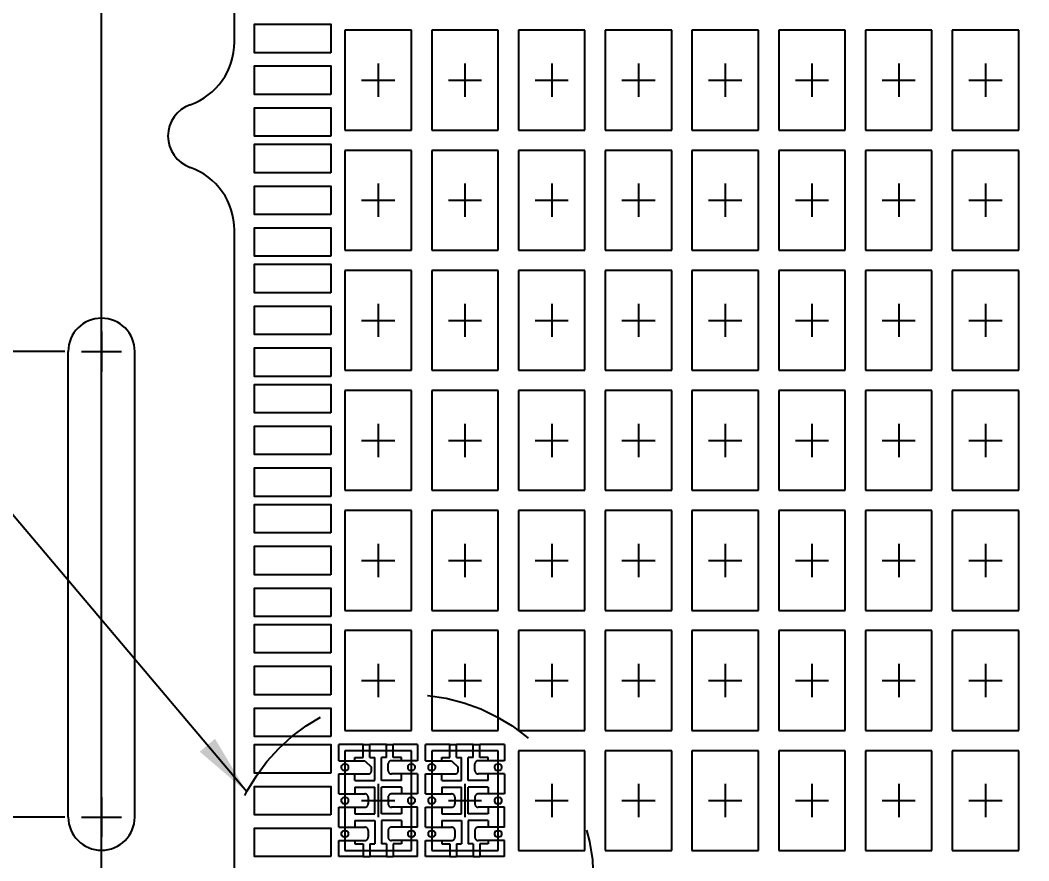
# Model space of a CAD drawing. Header units: millimetres. Extents: x 404.31 to 412.44, y 108.49 to 113.89.
# Drawn here: x 405.297 to 406.207, y 109.542 to 110.3 of the extents above; entities that cross this region are included whole.
import ezdxf

# ---------------------------------------------------------------- set-up
doc = ezdxf.new("R2010")
doc.units = ezdxf.units.MM
doc.header["$LTSCALE"] = 0.5
doc.header["$PDMODE"] = 98
doc.linetypes.add('CENTER', pattern=[50.8, 31.75, -6.35, 6.35, -6.35])
doc.linetypes.add('HIDDEN', pattern=[0.375, 0.25, -0.125])
for name, color, linetype in [('1', 7, 'Continuous'), ('1D', 4, 'Continuous'), ('DIMENSION', 3, 'Continuous')]:
    doc.layers.add(name, color=color, linetype=linetype)
doc.styles.add('SIMPLEX', font='simplex.shx', dxfattribs={"bigfont": 'AllInOneBig.shx'})
doc.dimstyles.new('Standard2', dxfattribs={"dimtxt": 0.055, "dimasz": 0.055, "dimexe": 0.015, "dimexo": 0.015, "dimgap": 0.027, "dimtad": 1, "dimdec": 3, "dimlfac": 16.666667, "dimrnd": 0.0005, "dimzin": 1, "dimtxsty": 'SIMPLEX', "dimcen": 0.1905, "dimclrd": 256, "dimclre": 256, "dimclrt": 256, "dimazin": 3, "dimtp": 0.03, "dimtm": 0.05, "dimtfac": 0.8, "dimtdec": 3, "dimtmove": 0, "dimatfit": 3, "dimfxl": 0.05, "dimtzin": 4, "dimlwd": -1, "dimlwe": -1})

# ---------------------------------------------------------------- blocks, each defined once
blk = doc.blocks.new('*D47')
at = {"ltscale": 0.1, "transparency": 16777216}
blk.add_line((405.33699, 110.00105), (404.87956, 110.00105), dxfattribs=at)
at = {"layer": 'Defpoints', "color": 0, "ltscale": 0.1, "transparency": 16777216}
for p in [(406.98999, 111.0038), (404.87956, 110.00105), (405.35199, 110.00105)]:
    blk.add_point(p, dxfattribs=at)
at = {"ltscale": 0.1, "transparency": 16777216, "insert": (404.72685, 110.00105), "char_height": 0.055, "attachment_point": 5, "style": 'SIMPLEX'}
blk.add_mtext('\\A1;16.713', dxfattribs=at)
blk = doc.blocks.new('*D48')
at = {"ltscale": 0.1, "transparency": 16777216}
blk.add_line((405.33699, 109.58108), (404.87956, 109.58108), dxfattribs=at)
at = {"layer": 'Defpoints', "color": 0, "ltscale": 0.1, "transparency": 16777216}
for p in [(406.98999, 111.0038), (404.87956, 109.58108), (405.35199, 109.58108)]:
    blk.add_point(p, dxfattribs=at)
at = {"ltscale": 0.1, "transparency": 16777216, "insert": (404.72161, 109.58108), "char_height": 0.055, "attachment_point": 5, "style": 'SIMPLEX'}
blk.add_mtext('\\A1;23.713', dxfattribs=at)
blk = doc.blocks.new('*D49')
at = {"ltscale": 0.1, "transparency": 16777216}
for p, q in [((405.09535, 109.2938), (404.98535, 109.16478)), ((405.35499, 109.2938), (405.09535, 109.2938)), ((404.98535, 109.16478), (404.87535, 109.16478))]:
    blk.add_line(p, q, dxfattribs=at)
at = {"layer": 'Defpoints', "color": 0, "ltscale": 0.1, "transparency": 16777216}
for p in [(406.98999, 111.0038), (405.36999, 109.2938), (404.87535, 109.16478)]:
    blk.add_point(p, dxfattribs=at)
at = {"ltscale": 0.1, "transparency": 16777216, "insert": (404.56025, 109.16478), "char_height": 0.055, "attachment_point": 5, "style": 'SIMPLEX'}
blk.add_mtext('\\A1;28.500%%P0.300', dxfattribs=at)
blk = doc.blocks.new('*D52')
at = {"ltscale": 0.1, "transparency": 16777216}
for p, q in [((405.09106, 109.1978), (404.98106, 109.07709)), ((405.32803, 109.1978), (405.09106, 109.1978)), ((404.98106, 109.07709), (404.87106, 109.07709))]:
    blk.add_line(p, q, dxfattribs=at)
at = {"layer": 'Defpoints', "color": 0, "ltscale": 0.1, "transparency": 16777216}
for p in [(406.98999, 111.0038), (405.34303, 109.1978), (404.87106, 109.07709)]:
    blk.add_point(p, dxfattribs=at)
at = {"ltscale": 0.1, "transparency": 16777216, "insert": (404.71311, 109.07709), "char_height": 0.055, "attachment_point": 5, "style": 'SIMPLEX'}
blk.add_mtext('\\A1;30.100', dxfattribs=at)
blk = doc.blocks.new('*D123')
at = {"ltscale": 0.1, "transparency": 16777216}
for p, q in [((405.09612, 109.42985), (404.98612, 109.4075)), ((405.49296, 109.42985), (405.09612, 109.42985)), ((404.98612, 109.4075), (404.87612, 109.4075))]:
    blk.add_line(p, q, dxfattribs=at)
at = {"layer": 'Defpoints', "color": 0, "ltscale": 0.1, "transparency": 16777216}
for p in [(406.98999, 111.0038), (405.50796, 109.42985), (404.87612, 109.4075)]:
    blk.add_point(p, dxfattribs=at)
at = {"ltscale": 0.1, "transparency": 16777216, "insert": (404.71293, 109.4075), "char_height": 0.055, "attachment_point": 5, "style": 'SIMPLEX'}
blk.add_mtext('\\A1;26.233', dxfattribs=at)
blk = doc.blocks.new('*D124')
at = {"ltscale": 0.1, "transparency": 16777216}
for p, q in [((405.09696, 109.42325), (404.98696, 109.33762)), ((405.56199, 109.42325), (405.09696, 109.42325)), ((404.98696, 109.33762), (404.87696, 109.33762))]:
    blk.add_line(p, q, dxfattribs=at)
at = {"layer": 'Defpoints', "color": 0, "ltscale": 0.1, "transparency": 16777216}
for p in [(406.98999, 111.0038), (405.57699, 109.42325), (404.87696, 109.33762)]:
    blk.add_point(p, dxfattribs=at)
at = {"ltscale": 0.1, "transparency": 16777216, "insert": (404.71377, 109.33762), "char_height": 0.055, "attachment_point": 5, "style": 'SIMPLEX'}
blk.add_mtext('\\A1;26.343', dxfattribs=at)
blk = doc.blocks.new('*D125')
at = {"ltscale": 0.1, "transparency": 16777216}
for p, q in [((405.08678, 109.3718), (404.97678, 109.25059)), ((405.49299, 109.3718), (405.08678, 109.3718)), ((404.97678, 109.25059), (404.86678, 109.25059))]:
    blk.add_line(p, q, dxfattribs=at)
at = {"layer": 'Defpoints', "color": 0, "ltscale": 0.1, "transparency": 16777216}
for p in [(406.98999, 111.0038), (405.50799, 109.3718), (404.86678, 109.25059)]:
    blk.add_point(p, dxfattribs=at)
at = {"ltscale": 0.1, "transparency": 16777216, "insert": (404.70359, 109.25059), "char_height": 0.055, "attachment_point": 5, "style": 'SIMPLEX'}
blk.add_mtext('\\A1;27.200', dxfattribs=at)
blk = doc.blocks.new('*D126')
at = {"ltscale": 0.1, "transparency": 16777216}
for p, q in [((404.99181, 109.47624), (404.88181, 109.47624)), ((405.10181, 109.43705), (404.99181, 109.47624)), ((405.49299, 109.43705), (405.10181, 109.43705))]:
    blk.add_line(p, q, dxfattribs=at)
at = {"layer": 'Defpoints', "color": 0, "ltscale": 0.1, "transparency": 16777216}
for p in [(406.98999, 111.0038), (404.88181, 109.47624), (405.50799, 109.43705)]:
    blk.add_point(p, dxfattribs=at)
at = {"ltscale": 0.1, "transparency": 16777216, "insert": (404.7291, 109.47624), "char_height": 0.055, "attachment_point": 5, "style": 'SIMPLEX'}
blk.add_mtext('\\A1;26.113', dxfattribs=at)
blk = doc.blocks.new('*D127')
at = {"ltscale": 0.1, "transparency": 16777216}
for p, q in [((405.57039, 109.41485), (405.57039, 108.99969)), ((405.57039, 108.99969), (405.60864, 108.88969)), ((405.60864, 108.88969), (405.60864, 108.77969))]:
    blk.add_line(p, q, dxfattribs=at)
at = {"layer": 'Defpoints', "color": 0, "ltscale": 0.1, "transparency": 16777216}
for p in [(406.98999, 111.0038), (405.57039, 109.42985), (405.60864, 108.77969)]:
    blk.add_point(p, dxfattribs=at)
at = {"ltscale": 0.1, "transparency": 16777216, "insert": (405.60864, 108.6165), "char_height": 0.055, "attachment_point": 5, "rotation": 90, "style": 'SIMPLEX'}
blk.add_mtext('\\A1;23.660', dxfattribs=at)
blk = doc.blocks.new('*D128')
at = {"ltscale": 0.1, "transparency": 16777216}
for p, q in [((405.54849, 109.3568), (405.54849, 109.00237)), ((405.54849, 109.00237), (405.53919, 108.89237)), ((405.53919, 108.89237), (405.53919, 108.78237))]:
    blk.add_line(p, q, dxfattribs=at)
at = {"layer": 'Defpoints', "color": 0, "ltscale": 0.1, "transparency": 16777216}
for p in [(406.98999, 111.0038), (405.54849, 109.3718), (405.53919, 108.78237)]:
    blk.add_point(p, dxfattribs=at)
at = {"ltscale": 0.1, "transparency": 16777216, "insert": (405.53919, 108.61918), "char_height": 0.055, "attachment_point": 5, "rotation": 90, "style": 'SIMPLEX'}
blk.add_mtext('\\A1;24.025', dxfattribs=at)
blk = doc.blocks.new('*D129')
at = {"ltscale": 0.1, "transparency": 16777216}
for p, q in [((405.53649, 109.3568), (405.53649, 109.00536)), ((405.53649, 109.00536), (405.45948, 108.89536)), ((405.45948, 108.89536), (405.45948, 108.78536))]:
    blk.add_line(p, q, dxfattribs=at)
at = {"layer": 'Defpoints', "color": 0, "ltscale": 0.1, "transparency": 16777216}
for p in [(406.98999, 111.0038), (405.53649, 109.3718), (405.45948, 108.78536)]:
    blk.add_point(p, dxfattribs=at)
at = {"ltscale": 0.1, "transparency": 16777216, "insert": (405.45948, 108.62217), "char_height": 0.055, "attachment_point": 5, "rotation": 90, "style": 'SIMPLEX'}
blk.add_mtext('\\A1;24.225', dxfattribs=at)
blk = doc.blocks.new('*D130')
at = {"ltscale": 0.1, "transparency": 16777216}
for p, q in [((405.50799, 109.3568), (405.50799, 108.99969)), ((405.50799, 108.99969), (405.39095, 108.88969)), ((405.39095, 108.88969), (405.39095, 108.77969))]:
    blk.add_line(p, q, dxfattribs=at)
at = {"layer": 'Defpoints', "color": 0, "ltscale": 0.1, "transparency": 16777216}
for p in [(406.98999, 111.0038), (405.50799, 109.3718), (405.39095, 108.77969)]:
    blk.add_point(p, dxfattribs=at)
at = {"ltscale": 0.1, "transparency": 16777216, "insert": (405.39095, 108.6165), "char_height": 0.055, "attachment_point": 5, "rotation": 90, "style": 'SIMPLEX'}
blk.add_mtext('\\A1;24.700', dxfattribs=at)
blk = doc.blocks.new('*D225')
at = {"ltscale": 0.1, "transparency": 16777216}
for p, q in [((405.57699, 109.3568), (405.57699, 108.99969)), ((405.57699, 108.99969), (405.67274, 108.88969)), ((405.67274, 108.88969), (405.67274, 108.77969))]:
    blk.add_line(p, q, dxfattribs=at)
at = {"layer": 'Defpoints', "color": 0, "ltscale": 0.1, "transparency": 16777216}
for p in [(406.98999, 111.0038), (405.57699, 109.3718), (405.67274, 108.77969)]:
    blk.add_point(p, dxfattribs=at)
at = {"ltscale": 0.1, "transparency": 16777216, "insert": (405.67274, 108.6165), "char_height": 0.055, "attachment_point": 5, "rotation": 90, "style": 'SIMPLEX'}
blk.add_mtext('\\A1;23.550', dxfattribs=at)
blk = doc.blocks.new('*D226')
at = {"ltscale": 0.1, "transparency": 16777216}
for p, q in [((405.58419, 109.3568), (405.58419, 108.99969)), ((405.58419, 108.99969), (405.73912, 108.88969)), ((405.73912, 108.88969), (405.73912, 108.77969))]:
    blk.add_line(p, q, dxfattribs=at)
at = {"layer": 'Defpoints', "color": 0, "ltscale": 0.1, "transparency": 16777216}
for p in [(406.98999, 111.0038), (405.58419, 109.3718), (405.73912, 108.77969)]:
    blk.add_point(p, dxfattribs=at)
at = {"ltscale": 0.1, "transparency": 16777216, "insert": (405.73912, 108.6165), "char_height": 0.055, "attachment_point": 5, "rotation": 90, "style": 'SIMPLEX'}
blk.add_mtext('\\A1;23.430', dxfattribs=at)

msp = doc.modelspace()

# ---------------------------------------------------------------- linework, layer by layer
at = {"color": 4, "linetype": 'CENTER', "ltscale": 0.005}
for p, q in [((405.619738, 110.260703), (405.619738, 110.230703)), ((405.698038, 110.260703), (405.698038, 110.230703)), ((405.776338, 110.260703), (405.776338, 110.230703)), ((405.854638, 110.260703), (405.854638, 110.230703)), ((405.932938, 110.260703), (405.932938, 110.230703)), ((406.011238, 110.260703), (406.011238, 110.230703)), ((406.089538, 110.260703), (406.089538, 110.230703)), ((406.167838, 110.260703), (406.167838, 110.230703)), ((405.604738, 110.245703), (405.634738, 110.245703)), ((405.683038, 110.245703), (405.713038, 110.245703)), ((405.761338, 110.245703), (405.791338, 110.245703)), ((405.839638, 110.245703), (405.869638, 110.245703)), ((405.917938, 110.245703), (405.947938, 110.245703)), ((405.996238, 110.245703), (406.026238, 110.245703)), ((406.074538, 110.245703), (406.104538, 110.245703)), ((406.152838, 110.245703), (406.182838, 110.245703)), ((405.619738, 110.152403), (405.619738, 110.122403)), ((405.698038, 110.152403), (405.698038, 110.122403)), ((405.776338, 110.152403), (405.776338, 110.122403)), ((405.854638, 110.152403), (405.854638, 110.122403)), ((405.932938, 110.152403), (405.932938, 110.122403)), ((406.011238, 110.152403), (406.011238, 110.122403)), ((406.089538, 110.152403), (406.089538, 110.122403)), ((406.167838, 110.152403), (406.167838, 110.122403)), ((405.604738, 110.137403), (405.634738, 110.137403)), ((405.683038, 110.137403), (405.713038, 110.137403)), ((405.761338, 110.137403), (405.791338, 110.137403)), ((405.839638, 110.137403), (405.869638, 110.137403)), ((405.917938, 110.137403), (405.947938, 110.137403)), ((405.996238, 110.137403), (406.026238, 110.137403)), ((406.074538, 110.137403), (406.104538, 110.137403)), ((406.152838, 110.137403), (406.182838, 110.137403)), ((405.619738, 110.044103), (405.619738, 110.014103)), ((405.698038, 110.044103), (405.698038, 110.014103)), ((405.776338, 110.044103), (405.776338, 110.014103)), ((405.854638, 110.044103), (405.854638, 110.014103)), ((405.932938, 110.044103), (405.932938, 110.014103)), ((406.011238, 110.044103), (406.011238, 110.014103)), ((406.089538, 110.044103), (406.089538, 110.014103)), ((406.167838, 110.044103), (406.167838, 110.014103)), ((405.604738, 110.029103), (405.634738, 110.029103)), ((405.683038, 110.029103), (405.713038, 110.029103)), ((405.761338, 110.029103), (405.791338, 110.029103)), ((405.839638, 110.029103), (405.869638, 110.029103)), ((405.917938, 110.029103), (405.947938, 110.029103)), ((405.996238, 110.029103), (406.026238, 110.029103)), ((406.074538, 110.029103), (406.104538, 110.029103)), ((406.152838, 110.029103), (406.182838, 110.029103)), ((405.619738, 109.935803), (405.619738, 109.905803)), ((405.698038, 109.935803), (405.698038, 109.905803)), ((405.776338, 109.935803), (405.776338, 109.905803)), ((405.854638, 109.935803), (405.854638, 109.905803)), ((405.932938, 109.935803), (405.932938, 109.905803)), ((406.011238, 109.935803), (406.011238, 109.905803)), ((406.089538, 109.935803), (406.089538, 109.905803)), ((406.167838, 109.935803), (406.167838, 109.905803)), ((405.604738, 109.920803), (405.634738, 109.920803)), ((405.683038, 109.920803), (405.713038, 109.920803)), ((405.761338, 109.920803), (405.791338, 109.920803)), ((405.839638, 109.920803), (405.869638, 109.920803)), ((405.917938, 109.920803), (405.947938, 109.920803)), ((405.996238, 109.920803), (406.026238, 109.920803)), ((406.074538, 109.920803), (406.104538, 109.920803)), ((406.152838, 109.920803), (406.182838, 109.920803)), ((405.619738, 109.827503), (405.619738, 109.797503)), ((405.698038, 109.827503), (405.698038, 109.797503)), ((405.776338, 109.827503), (405.776338, 109.797503)), ((405.854638, 109.827503), (405.854638, 109.797503)), ((405.932938, 109.827503), (405.932938, 109.797503)), ((406.011238, 109.827503), (406.011238, 109.797503)), ((406.089538, 109.827503), (406.089538, 109.797503)), ((406.167838, 109.827503), (406.167838, 109.797503)), ((405.604738, 109.812503), (405.634738, 109.812503)), ((405.683038, 109.812503), (405.713038, 109.812503)), ((405.761338, 109.812503), (405.791338, 109.812503)), ((405.839638, 109.812503), (405.869638, 109.812503)), ((405.917938, 109.812503), (405.947938, 109.812503)), ((405.996238, 109.812503), (406.026238, 109.812503)), ((406.074538, 109.812503), (406.104538, 109.812503)), ((406.152838, 109.812503), (406.182838, 109.812503)), ((405.619738, 109.719203), (405.619738, 109.689203)), ((405.698038, 109.719203), (405.698038, 109.689203)), ((405.776338, 109.719203), (405.776338, 109.689203)), ((405.854638, 109.719203), (405.854638, 109.689203)), ((405.932938, 109.719203), (405.932938, 109.689203)), ((406.011238, 109.719203), (406.011238, 109.689203)), ((406.089538, 109.719203), (406.089538, 109.689203)), ((406.167838, 109.719203), (406.167838, 109.689203)), ((405.604738, 109.704203), (405.634738, 109.704203)), ((405.683038, 109.704203), (405.713038, 109.704203)), ((405.761338, 109.704203), (405.791338, 109.704203)), ((405.839638, 109.704203), (405.869638, 109.704203)), ((405.917938, 109.704203), (405.947938, 109.704203)), ((405.996238, 109.704203), (406.026238, 109.704203)), ((406.074538, 109.704203), (406.104538, 109.704203)), ((406.152838, 109.704203), (406.182838, 109.704203)), ((405.619738, 109.610903), (405.619738, 109.580903)), ((405.698038, 109.610903), (405.698038, 109.580903)), ((405.776338, 109.610903), (405.776338, 109.580903)), ((405.854638, 109.610903), (405.854638, 109.580903)), ((405.932938, 109.610903), (405.932938, 109.580903)), ((406.011238, 109.610903), (406.011238, 109.580903)), ((406.089538, 109.610903), (406.089538, 109.580903)), ((406.167838, 109.610903), (406.167838, 109.580903)), ((405.604738, 109.595903), (405.634738, 109.595903)), ((405.683038, 109.595903), (405.713038, 109.595903)), ((405.761338, 109.595903), (405.791338, 109.595903)), ((405.839638, 109.595903), (405.869638, 109.595903)), ((405.917938, 109.595903), (405.947938, 109.595903)), ((405.996238, 109.595903), (406.026238, 109.595903)), ((406.074538, 109.595903), (406.104538, 109.595903)), ((406.152838, 109.595903), (406.182838, 109.595903))]:
    msp.add_line(p, q, dxfattribs=at)
at = {"ltscale": 0.1}
for p, q in [((405.584188, 109.631903), (405.584188, 109.646453)), ((405.606238, 109.646453), (405.584188, 109.646453)), ((405.606238, 109.634903), (405.606238, 109.646453)), ((405.612238, 109.634903), (405.612238, 109.646453)), ((405.627238, 109.646453), (405.612238, 109.646453)), ((405.627238, 109.634903), (405.627238, 109.646453)), ((405.633238, 109.634903), (405.633238, 109.646453)), ((405.655288, 109.646453), (405.633238, 109.646453)), ((405.655288, 109.646453), (405.655288, 109.631903)), ((405.662488, 109.631903), (405.662488, 109.646453)), ((405.684538, 109.646453), (405.662488, 109.646453)), ((405.684538, 109.634903), (405.684538, 109.646453)), ((405.690538, 109.634903), (405.690538, 109.646453)), ((405.705538, 109.646453), (405.690538, 109.646453)), ((405.705538, 109.634903), (405.705538, 109.646453)), ((405.711538, 109.634903), (405.711538, 109.646453)), ((405.733588, 109.646453), (405.711538, 109.646453)), ((405.733588, 109.646453), (405.733588, 109.631903)), ((405.584188, 109.631903), (405.598738, 109.631903)), ((405.598738, 109.631903), (405.598738, 109.634903)), ((405.598738, 109.634903), (405.606238, 109.634903)), ((405.612238, 109.634903), (405.616738, 109.634903)), ((405.616738, 109.613903), (405.616738, 109.634903)), ((405.622738, 109.613903), (405.622738, 109.634903)), ((405.627238, 109.634903), (405.622738, 109.634903)), ((405.640738, 109.634903), (405.633238, 109.634903)), ((405.640738, 109.631903), (405.640738, 109.634903)), ((405.655288, 109.631903), (405.640738, 109.631903)), ((405.662488, 109.631903), (405.677038, 109.631903)), ((405.677038, 109.631903), (405.677038, 109.634903)), ((405.677038, 109.634903), (405.684538, 109.634903)), ((405.690538, 109.634903), (405.695038, 109.634903)), ((405.695038, 109.613903), (405.695038, 109.634903)), ((405.701038, 109.613903), (405.701038, 109.634903)), ((405.705538, 109.634903), (405.701038, 109.634903)), ((405.719038, 109.634903), (405.711538, 109.634903)), ((405.719038, 109.631903), (405.719038, 109.634903)), ((405.733588, 109.631903), (405.719038, 109.631903)), ((405.584188, 109.619903), (405.598738, 109.619903)), ((405.584188, 109.601903), (405.584188, 109.619903)), ((405.598738, 109.613903), (405.598738, 109.619903)), ((405.598738, 109.613903), (405.616738, 109.613903)), ((405.640738, 109.613903), (405.622738, 109.613903)), ((405.655288, 109.619903), (405.640738, 109.619903)), ((405.640738, 109.613903), (405.640738, 109.619903)), ((405.655288, 109.619903), (405.655288, 109.601903)), ((405.662488, 109.619903), (405.677038, 109.619903)), ((405.662488, 109.601903), (405.662488, 109.619903)), ((405.677038, 109.613903), (405.677038, 109.619903)), ((405.677038, 109.613903), (405.695038, 109.613903)), ((405.719038, 109.613903), (405.701038, 109.613903)), ((405.733588, 109.619903), (405.719038, 109.619903)), ((405.719038, 109.613903), (405.719038, 109.619903)), ((405.733588, 109.619903), (405.733588, 109.601903)), ((405.598738, 109.607903), (405.598738, 109.601903)), ((405.598738, 109.607903), (405.616738, 109.607903)), ((405.616738, 109.583903), (405.616738, 109.607903)), ((405.640738, 109.607903), (405.622738, 109.607903)), ((405.622738, 109.583903), (405.622738, 109.607903)), ((405.640738, 109.607903), (405.640738, 109.601903)), ((405.677038, 109.607903), (405.677038, 109.601903)), ((405.677038, 109.607903), (405.695038, 109.607903)), ((405.695038, 109.583903), (405.695038, 109.607903)), ((405.719038, 109.607903), (405.701038, 109.607903)), ((405.701038, 109.583903), (405.701038, 109.607903)), ((405.719038, 109.607903), (405.719038, 109.601903)), ((405.584188, 109.601903), (405.598738, 109.601903)), ((405.655288, 109.601903), (405.640738, 109.601903)), ((405.662488, 109.601903), (405.677038, 109.601903)), ((405.733588, 109.601903), (405.719038, 109.601903)), ((405.584188, 109.589903), (405.598738, 109.589903)), ((405.584188, 109.571903), (405.584188, 109.589903)), ((405.598738, 109.589903), (405.598738, 109.583903)), ((405.655288, 109.589903), (405.640738, 109.589903)), ((405.640738, 109.589903), (405.640738, 109.583903)), ((405.655288, 109.571903), (405.655288, 109.589903)), ((405.662488, 109.589903), (405.677038, 109.589903)), ((405.662488, 109.571903), (405.662488, 109.589903)), ((405.677038, 109.589903), (405.677038, 109.583903)), ((405.733588, 109.589903), (405.719038, 109.589903)), ((405.719038, 109.589903), (405.719038, 109.583903)), ((405.733588, 109.571903), (405.733588, 109.589903)), ((405.598738, 109.583903), (405.616738, 109.583903)), ((405.598738, 109.577903), (405.616738, 109.577903)), ((405.598738, 109.577903), (405.598738, 109.571903)), ((405.616738, 109.577903), (405.616738, 109.556903)), ((405.640738, 109.583903), (405.622738, 109.583903)), ((405.640738, 109.577903), (405.622738, 109.577903)), ((405.622738, 109.577903), (405.622738, 109.556903)), ((405.640738, 109.577903), (405.640738, 109.571903)), ((405.677038, 109.583903), (405.695038, 109.583903)), ((405.677038, 109.577903), (405.695038, 109.577903)), ((405.677038, 109.577903), (405.677038, 109.571903)), ((405.695038, 109.577903), (405.695038, 109.556903)), ((405.719038, 109.583903), (405.701038, 109.583903)), ((405.719038, 109.577903), (405.701038, 109.577903)), ((405.701038, 109.577903), (405.701038, 109.556903)), ((405.719038, 109.577903), (405.719038, 109.571903)), ((405.584188, 109.571903), (405.598738, 109.571903)), ((405.655288, 109.571903), (405.640738, 109.571903)), ((405.662488, 109.571903), (405.677038, 109.571903)), ((405.733588, 109.571903), (405.719038, 109.571903)), ((405.584188, 109.559903), (405.598738, 109.559903)), ((405.584188, 109.545353), (405.584188, 109.559903)), ((405.598738, 109.559903), (405.598738, 109.556903)), ((405.640738, 109.559903), (405.640738, 109.556903)), ((405.655288, 109.559903), (405.640738, 109.559903)), ((405.655288, 109.545353), (405.655288, 109.559903)), ((405.662488, 109.559903), (405.677038, 109.559903)), ((405.662488, 109.545353), (405.662488, 109.559903)), ((405.677038, 109.559903), (405.677038, 109.556903)), ((405.719038, 109.559903), (405.719038, 109.556903)), ((405.733588, 109.559903), (405.719038, 109.559903)), ((405.733588, 109.545353), (405.733588, 109.559903)), ((405.598738, 109.556903), (405.606238, 109.556903)), ((405.606238, 109.556903), (405.606238, 109.545353)), ((405.612238, 109.556903), (405.616738, 109.556903)), ((405.612238, 109.556903), (405.612238, 109.545353)), ((405.627238, 109.556903), (405.622738, 109.556903)), ((405.627238, 109.556903), (405.627238, 109.545353)), ((405.640738, 109.556903), (405.633238, 109.556903)), ((405.633238, 109.556903), (405.633238, 109.545353)), ((405.677038, 109.556903), (405.684538, 109.556903)), ((405.684538, 109.556903), (405.684538, 109.545353)), ((405.690538, 109.556903), (405.695038, 109.556903)), ((405.690538, 109.556903), (405.690538, 109.545353)), ((405.705538, 109.556903), (405.701038, 109.556903)), ((405.705538, 109.556903), (405.705538, 109.545353)), ((405.719038, 109.556903), (405.711538, 109.556903)), ((405.711538, 109.556903), (405.711538, 109.545353)), ((405.606238, 109.545353), (405.584188, 109.545353)), ((405.627238, 109.545353), (405.612238, 109.545353)), ((405.655288, 109.545353), (405.633238, 109.545353)), ((405.684538, 109.545353), (405.662488, 109.545353)), ((405.705538, 109.545353), (405.690538, 109.545353)), ((405.733588, 109.545353), (405.711538, 109.545353))]:
    msp.add_line(p, q, dxfattribs=at)
at = {"linetype": 'HIDDEN', "ltscale": 0.1}
for p, q in [((405.606238, 109.646453), (405.612238, 109.646453)), ((405.627238, 109.646453), (405.633238, 109.646453)), ((405.684538, 109.646453), (405.690538, 109.646453)), ((405.705538, 109.646453), (405.711538, 109.646453)), ((405.606238, 109.545353), (405.612238, 109.545353)), ((405.627238, 109.545353), (405.633238, 109.545353)), ((405.684538, 109.545353), (405.690538, 109.545353)), ((405.705538, 109.545353), (405.711538, 109.545353))]:
    msp.add_line(p, q, dxfattribs=at)
at = {"linetype": 'HIDDEN', "ltscale": 0.3}
for p, q in [((405.598738, 109.631903), (405.607738, 109.631903)), ((405.607738, 109.631903), (405.613738, 109.625903)), ((405.640738, 109.631903), (405.631738, 109.631903)), ((405.677038, 109.631903), (405.686038, 109.631903)), ((405.686038, 109.631903), (405.692038, 109.625903)), ((405.719038, 109.631903), (405.710038, 109.631903)), ((405.613738, 109.622903), (405.613738, 109.625903)), ((405.628738, 109.622903), (405.628738, 109.628903)), ((405.692038, 109.622903), (405.692038, 109.625903)), ((405.707038, 109.622903), (405.707038, 109.628903)), ((405.598738, 109.619903), (405.610738, 109.619903)), ((405.640738, 109.619903), (405.631738, 109.619903)), ((405.677038, 109.619903), (405.689038, 109.619903)), ((405.719038, 109.619903), (405.710038, 109.619903)), ((405.598738, 109.601903), (405.607738, 109.601903)), ((405.610738, 109.598903), (405.610738, 109.592903)), ((405.640738, 109.601903), (405.631738, 109.601903)), ((405.677038, 109.601903), (405.686038, 109.601903)), ((405.689038, 109.598903), (405.689038, 109.592903)), ((405.719038, 109.601903), (405.710038, 109.601903)), ((405.598738, 109.589903), (405.607738, 109.589903)), ((405.640738, 109.589903), (405.631738, 109.589903)), ((405.677038, 109.589903), (405.686038, 109.589903)), ((405.719038, 109.589903), (405.710038, 109.589903)), ((405.598738, 109.571903), (405.607738, 109.571903)), ((405.610738, 109.568903), (405.610738, 109.562903)), ((405.628738, 109.568903), (405.628738, 109.562903)), ((405.640738, 109.571903), (405.631738, 109.571903)), ((405.677038, 109.571903), (405.686038, 109.571903)), ((405.689038, 109.568903), (405.689038, 109.562903)), ((405.707038, 109.568903), (405.707038, 109.562903)), ((405.719038, 109.571903), (405.710038, 109.571903)), ((405.598738, 109.559903), (405.607738, 109.559903)), ((405.640738, 109.559903), (405.631738, 109.559903)), ((405.677038, 109.559903), (405.686038, 109.559903)), ((405.719038, 109.559903), (405.710038, 109.559903))]:
    msp.add_line(p, q, dxfattribs=at)
at = {"ltscale": 0.3}
for p, q in [((405.628738, 109.598903), (405.628738, 109.592903)), ((405.707038, 109.598903), (405.707038, 109.592903))]:
    msp.add_line(p, q, dxfattribs=at)
at = {"ltscale": 0.1}
for points in [[(405.576988, 110.270553), (405.507958, 110.270553), (405.507958, 110.296253), (405.576988, 110.296253)], [(405.576988, 110.232853), (405.507958, 110.232853), (405.507958, 110.258553), (405.576988, 110.258553)], [(405.576988, 110.195153), (405.507958, 110.195153), (405.507958, 110.220853), (405.576988, 110.220853)], [(405.576988, 110.162253), (405.507958, 110.162253), (405.507958, 110.187953), (405.576988, 110.187953)], [(405.576988, 110.124553), (405.507958, 110.124553), (405.507958, 110.150253), (405.576988, 110.150253)], [(405.576988, 110.086853), (405.507958, 110.086853), (405.507958, 110.112553), (405.576988, 110.112553)], [(405.576988, 110.053953), (405.507958, 110.053953), (405.507958, 110.079653), (405.576988, 110.079653)], [(405.576988, 110.016253), (405.507958, 110.016253), (405.507958, 110.041953), (405.576988, 110.041953)], [(405.576988, 109.978553), (405.507958, 109.978553), (405.507958, 110.004253), (405.576988, 110.004253)], [(405.576988, 109.945653), (405.507958, 109.945653), (405.507958, 109.971353), (405.576988, 109.971353)], [(405.576988, 109.907953), (405.507958, 109.907953), (405.507958, 109.933653), (405.576988, 109.933653)], [(405.576988, 109.870253), (405.507958, 109.870253), (405.507958, 109.895953), (405.576988, 109.895953)], [(405.576988, 109.837353), (405.507958, 109.837353), (405.507958, 109.863053), (405.576988, 109.863053)], [(405.576988, 109.799653), (405.507958, 109.799653), (405.507958, 109.825353), (405.576988, 109.825353)], [(405.576988, 109.761953), (405.507958, 109.761953), (405.507958, 109.787653), (405.576988, 109.787653)], [(405.576988, 109.729053), (405.507958, 109.729053), (405.507958, 109.754753), (405.576988, 109.754753)], [(405.576988, 109.691353), (405.507958, 109.691353), (405.507958, 109.717053), (405.576988, 109.717053)], [(405.576988, 109.653653), (405.507958, 109.653653), (405.507958, 109.679353), (405.576988, 109.679353)], [(405.576988, 109.620753), (405.507958, 109.620753), (405.507958, 109.646453), (405.576988, 109.646453)], [(405.576988, 109.583053), (405.507958, 109.583053), (405.507958, 109.608753), (405.576988, 109.608753)], [(405.576988, 109.545353), (405.507958, 109.545353), (405.507958, 109.571053), (405.576988, 109.571053)]]:
    msp.add_lwpolyline(points, close=True, dxfattribs=at)
at = {"color": 1, "linetype": 'HIDDEN', "ltscale": 0.5}
for points in [[(405.589738, 110.200703), (405.649738, 110.200703), (405.649738, 110.290703), (405.589738, 110.290703)], [(405.668038, 110.200703), (405.728038, 110.200703), (405.728038, 110.290703), (405.668038, 110.290703)], [(405.746338, 110.200703), (405.806338, 110.200703), (405.806338, 110.290703), (405.746338, 110.290703)], [(405.824638, 110.200703), (405.884638, 110.200703), (405.884638, 110.290703), (405.824638, 110.290703)], [(405.902938, 110.200703), (405.962938, 110.200703), (405.962938, 110.290703), (405.902938, 110.290703)], [(405.981238, 110.200703), (406.041238, 110.200703), (406.041238, 110.290703), (405.981238, 110.290703)], [(406.059538, 110.200703), (406.119538, 110.200703), (406.119538, 110.290703), (406.059538, 110.290703)], [(406.137838, 110.200703), (406.197838, 110.200703), (406.197838, 110.290703), (406.137838, 110.290703)], [(405.589738, 110.092403), (405.649738, 110.092403), (405.649738, 110.182403), (405.589738, 110.182403)], [(405.668038, 110.092403), (405.728038, 110.092403), (405.728038, 110.182403), (405.668038, 110.182403)], [(405.746338, 110.092403), (405.806338, 110.092403), (405.806338, 110.182403), (405.746338, 110.182403)], [(405.824638, 110.092403), (405.884638, 110.092403), (405.884638, 110.182403), (405.824638, 110.182403)], [(405.902938, 110.092403), (405.962938, 110.092403), (405.962938, 110.182403), (405.902938, 110.182403)], [(405.981238, 110.092403), (406.041238, 110.092403), (406.041238, 110.182403), (405.981238, 110.182403)], [(406.059538, 110.092403), (406.119538, 110.092403), (406.119538, 110.182403), (406.059538, 110.182403)], [(406.137838, 110.092403), (406.197838, 110.092403), (406.197838, 110.182403), (406.137838, 110.182403)], [(405.589738, 109.984103), (405.649738, 109.984103), (405.649738, 110.074103), (405.589738, 110.074103)], [(405.668038, 109.984103), (405.728038, 109.984103), (405.728038, 110.074103), (405.668038, 110.074103)], [(405.746338, 109.984103), (405.806338, 109.984103), (405.806338, 110.074103), (405.746338, 110.074103)], [(405.824638, 109.984103), (405.884638, 109.984103), (405.884638, 110.074103), (405.824638, 110.074103)], [(405.902938, 109.984103), (405.962938, 109.984103), (405.962938, 110.074103), (405.902938, 110.074103)], [(405.981238, 109.984103), (406.041238, 109.984103), (406.041238, 110.074103), (405.981238, 110.074103)], [(406.059538, 109.984103), (406.119538, 109.984103), (406.119538, 110.074103), (406.059538, 110.074103)], [(406.137838, 109.984103), (406.197838, 109.984103), (406.197838, 110.074103), (406.137838, 110.074103)], [(405.589738, 109.875803), (405.649738, 109.875803), (405.649738, 109.965803), (405.589738, 109.965803)], [(405.668038, 109.875803), (405.728038, 109.875803), (405.728038, 109.965803), (405.668038, 109.965803)], [(405.746338, 109.875803), (405.806338, 109.875803), (405.806338, 109.965803), (405.746338, 109.965803)], [(405.824638, 109.875803), (405.884638, 109.875803), (405.884638, 109.965803), (405.824638, 109.965803)], [(405.902938, 109.875803), (405.962938, 109.875803), (405.962938, 109.965803), (405.902938, 109.965803)], [(405.981238, 109.875803), (406.041238, 109.875803), (406.041238, 109.965803), (405.981238, 109.965803)], [(406.059538, 109.875803), (406.119538, 109.875803), (406.119538, 109.965803), (406.059538, 109.965803)], [(406.137838, 109.875803), (406.197838, 109.875803), (406.197838, 109.965803), (406.137838, 109.965803)], [(405.589738, 109.767503), (405.649738, 109.767503), (405.649738, 109.857503), (405.589738, 109.857503)], [(405.668038, 109.767503), (405.728038, 109.767503), (405.728038, 109.857503), (405.668038, 109.857503)], [(405.746338, 109.767503), (405.806338, 109.767503), (405.806338, 109.857503), (405.746338, 109.857503)], [(405.824638, 109.767503), (405.884638, 109.767503), (405.884638, 109.857503), (405.824638, 109.857503)], [(405.902938, 109.767503), (405.962938, 109.767503), (405.962938, 109.857503), (405.902938, 109.857503)], [(405.981238, 109.767503), (406.041238, 109.767503), (406.041238, 109.857503), (405.981238, 109.857503)], [(406.059538, 109.767503), (406.119538, 109.767503), (406.119538, 109.857503), (406.059538, 109.857503)], [(406.137838, 109.767503), (406.197838, 109.767503), (406.197838, 109.857503), (406.137838, 109.857503)], [(405.589738, 109.659203), (405.649738, 109.659203), (405.649738, 109.749203), (405.589738, 109.749203)], [(405.668038, 109.659203), (405.728038, 109.659203), (405.728038, 109.749203), (405.668038, 109.749203)], [(405.746338, 109.659203), (405.806338, 109.659203), (405.806338, 109.749203), (405.746338, 109.749203)], [(405.824638, 109.659203), (405.884638, 109.659203), (405.884638, 109.749203), (405.824638, 109.749203)], [(405.902938, 109.659203), (405.962938, 109.659203), (405.962938, 109.749203), (405.902938, 109.749203)], [(405.981238, 109.659203), (406.041238, 109.659203), (406.041238, 109.749203), (405.981238, 109.749203)], [(406.059538, 109.659203), (406.119538, 109.659203), (406.119538, 109.749203), (406.059538, 109.749203)], [(406.137838, 109.659203), (406.197838, 109.659203), (406.197838, 109.749203), (406.137838, 109.749203)], [(405.589738, 109.550903), (405.649738, 109.550903), (405.649738, 109.640903), (405.589738, 109.640903)], [(405.668038, 109.550903), (405.728038, 109.550903), (405.728038, 109.640903), (405.668038, 109.640903)], [(405.746338, 109.550903), (405.806338, 109.550903), (405.806338, 109.640903), (405.746338, 109.640903)], [(405.824638, 109.550903), (405.884638, 109.550903), (405.884638, 109.640903), (405.824638, 109.640903)], [(405.902938, 109.550903), (405.962938, 109.550903), (405.962938, 109.640903), (405.902938, 109.640903)], [(405.981238, 109.550903), (406.041238, 109.550903), (406.041238, 109.640903), (405.981238, 109.640903)], [(406.059538, 109.550903), (406.119538, 109.550903), (406.119538, 109.640903), (406.059538, 109.640903)], [(406.137838, 109.550903), (406.197838, 109.550903), (406.197838, 109.640903), (406.137838, 109.640903)]]:
    msp.add_lwpolyline(points, close=True, dxfattribs=at)
at = {"ltscale": 0.1}
for points in [[(405.586738, 109.625303), (405.586738, 109.626503, -0.4142136), (405.589138, 109.628903), (405.590338, 109.628903, -0.4142136), (405.592738, 109.626503), (405.592738, 109.625303, -0.4142136), (405.590338, 109.622903), (405.589138, 109.622903, -0.4142136)], [(405.646738, 109.625303), (405.646738, 109.626503, -0.4142136), (405.649138, 109.628903), (405.650338, 109.628903, -0.4142136), (405.652738, 109.626503), (405.652738, 109.625303, -0.4142136), (405.650338, 109.622903), (405.649138, 109.622903, -0.4142136)], [(405.665038, 109.625303), (405.665038, 109.626503, -0.4142136), (405.667438, 109.628903), (405.668638, 109.628903, -0.4142136), (405.671038, 109.626503), (405.671038, 109.625303, -0.4142136), (405.668638, 109.622903), (405.667438, 109.622903, -0.4142136)], [(405.725038, 109.625303), (405.725038, 109.626503, -0.4142136), (405.727438, 109.628903), (405.728638, 109.628903, -0.4142136), (405.731038, 109.626503), (405.731038, 109.625303, -0.4142136), (405.728638, 109.622903), (405.727438, 109.622903, -0.4142136)], [(405.586738, 109.595303), (405.586738, 109.596503, -0.4142136), (405.589138, 109.598903), (405.590338, 109.598903, -0.4142136), (405.592738, 109.596503), (405.592738, 109.595303, -0.4142136), (405.590338, 109.592903), (405.589138, 109.592903, -0.4142136)], [(405.646738, 109.595303), (405.646738, 109.596503, -0.4142136), (405.649138, 109.598903), (405.650338, 109.598903, -0.4142136), (405.652738, 109.596503), (405.652738, 109.595303, -0.4142136), (405.650338, 109.592903), (405.649138, 109.592903, -0.4142136)], [(405.665038, 109.595303), (405.665038, 109.596503, -0.4142136), (405.667438, 109.598903), (405.668638, 109.598903, -0.4142136), (405.671038, 109.596503), (405.671038, 109.595303, -0.4142136), (405.668638, 109.592903), (405.667438, 109.592903, -0.4142136)], [(405.725038, 109.595303), (405.725038, 109.596503, -0.4142136), (405.727438, 109.598903), (405.728638, 109.598903, -0.4142136), (405.731038, 109.596503), (405.731038, 109.595303, -0.4142136), (405.728638, 109.592903), (405.727438, 109.592903, -0.4142136)], [(405.586738, 109.565303), (405.586738, 109.566503, -0.4142136), (405.589138, 109.568903), (405.590338, 109.568903, -0.4142136), (405.592738, 109.566503), (405.592738, 109.565303, -0.4142136), (405.590338, 109.562903), (405.589138, 109.562903, -0.4142136)], [(405.646738, 109.565303), (405.646738, 109.566503, -0.4142136), (405.649138, 109.568903), (405.650338, 109.568903, -0.4142136), (405.652738, 109.566503), (405.652738, 109.565303, -0.4142136), (405.650338, 109.562903), (405.649138, 109.562903, -0.4142136)], [(405.665038, 109.565303), (405.665038, 109.566503, -0.4142136), (405.667438, 109.568903), (405.668638, 109.568903, -0.4142136), (405.671038, 109.566503), (405.671038, 109.565303, -0.4142136), (405.668638, 109.562903), (405.667438, 109.562903, -0.4142136)], [(405.725038, 109.565303), (405.725038, 109.566503, -0.4142136), (405.727438, 109.568903), (405.728638, 109.568903, -0.4142136), (405.731038, 109.566503), (405.731038, 109.565303, -0.4142136), (405.728638, 109.562903), (405.727438, 109.562903, -0.4142136)]]:
    msp.add_lwpolyline(points, format="xyb", close=True, dxfattribs=at)
at = {"linetype": 'HIDDEN', "ltscale": 0.1}
msp.add_circle((405.647618, 109.525356), 0.166252, dxfattribs=at)
at = {"color": 0}
for centre, start, end in [((405.369988, 110.001053), 0, 180), ((405.369988, 109.581079), 180, 0)]:
    msp.add_arc(centre, 0.03, start, end, dxfattribs=at)
at = {"linetype": 'HIDDEN', "ltscale": 0.3}
for centre, start, end in [((405.631738, 109.628903), 90, 180), ((405.710038, 109.628903), 90, 180), ((405.610738, 109.622903), 270, 0), ((405.631738, 109.622903), 180, 270), ((405.689038, 109.622903), 270, 0), ((405.710038, 109.622903), 180, 270), ((405.607738, 109.598903), 0, 90), ((405.631738, 109.598903), 90, 180), ((405.686038, 109.598903), 0, 90), ((405.710038, 109.598903), 90, 180), ((405.607738, 109.592903), 270, 0), ((405.631738, 109.592903), 180, 270), ((405.686038, 109.592903), 270, 0), ((405.710038, 109.592903), 180, 270), ((405.607738, 109.568903), 0, 90), ((405.631738, 109.568903), 90, 180), ((405.686038, 109.568903), 0, 90), ((405.710038, 109.568903), 90, 180), ((405.607738, 109.562903), 270, 0), ((405.631738, 109.562903), 180, 270), ((405.686038, 109.562903), 270, 0), ((405.710038, 109.562903), 180, 270)]:
    msp.add_arc(centre, 0.003, start, end, dxfattribs=at)
at = {"layer": '1'}
for p, q in [((405.339988, 109.581079), (405.339988, 110.001053)), ((405.399988, 109.581079), (405.399988, 110.001053))]:
    msp.add_line(p, q, dxfattribs=at)
at = {"layer": '1', "color": 4}
for centre, radius, start, end in [((405.429988, 110.280156), 0.06, 289.471221, 0), ((405.459988, 110.195303), 0.03, 109.471221, 250.528779), ((405.429988, 110.110451), 0.06, 0, 70.528779)]:
    msp.add_arc(centre, radius, start, end, dxfattribs=at)
at = {"layer": '1D', "linetype": 'CENTER'}
for p, q in [((405.369988, 109.143803), (405.369988, 112.859039)), ((405.489988, 110.280156), (405.489988, 110.918951)), ((405.489988, 109.468656), (405.489988, 110.110451))]:
    msp.add_line(p, q, dxfattribs=at)
at = {"layer": '1D'}
for p, q in [((405.369988, 110.019053), (405.369988, 109.983053)), ((405.351988, 110.001053), (405.387988, 110.001053)), ((405.369988, 109.599079), (405.369988, 109.563079)), ((405.351988, 109.581079), (405.387988, 109.581079))]:
    msp.add_line(p, q, dxfattribs=at)

# ---------------------------------------------------------------- dimensions: what is measured, and where the dimension line sits
at = {"ltscale": 0.1}
for feature_location, offset, text, picture, middle in [((405.369988, 109.293803), (-0.49464, -0.129022), '<>%%P0.300', '*D49', (404.560252, 109.164781)), ((405.351988, 109.581079), (-0.472427, 0), '23.713', '*D48', (404.721608, 109.581079))]:
    dim = msp.add_ordinate_dim(feature_location=feature_location, offset=offset, dtype=0, origin=(406.989988, 111.003803), text=text, dimstyle='Standard2', override={"dimfxl": 0.15, "dimarcsym": 1}, dxfattribs=at)
    dim.commit()
    dim.dimension.update_dxf_attribs({"geometry": picture, "text_midpoint": middle})
for feature_location, offset, dtype, origin, picture, middle in [((405.507988, 109.371803), (-0.641203, -0.121216), 0, (406.989988, 111.003803), '*D125', (404.703594, 109.250588)), ((405.5079577318, 109.429853474), (-0.6318336502, -0.0223494713), 0, (406.9899877318, 111.003803474), '*D123', (404.7129336055, 109.4075040026)), ((405.5769877318, 109.423253474), (-0.7000235179, -0.0856333742), 0, (406.9899877318, 111.003803474), '*D124', (404.7137737378, 109.3376200998)), ((405.5079877318, 109.437053474), (-0.6261771261, 0.0391889256), 0, (406.9899877318, 111.003803474), '*D126', (404.72909632, 109.4762423996)), ((405.507988, 109.371803), (-0.11704, -0.592113), 1, (406.989988, 111.003803), '*D130', (405.390947, 108.6165)), ((405.536488, 109.371803), (-0.077008, -0.586445), 1, (406.989988, 111.003803), '*D129', (405.45948, 108.622168)), ((405.548488, 109.371803), (-0.0093, -0.58943), 1, (406.989988, 111.003803), '*D128', (405.539188, 108.619183)), ((405.570388, 109.429853), (0.038252, -0.650163), 1, (406.989988, 111.003803), '*D127', (405.608639, 108.6165))]:
    dim = msp.add_ordinate_dim(feature_location=feature_location, offset=offset, dtype=dtype, origin=origin, dimstyle='Standard2', dxfattribs=at)
    dim.commit()
    dim.dimension.update_dxf_attribs({"geometry": picture, "text_midpoint": middle})
at = {"color": 1, "ltscale": 0.1}
dim = msp.add_ordinate_dim(feature_location=(405.343027, 109.197803), offset=(-0.471963, -0.12071), dtype=0, origin=(406.989988, 111.003803), dimstyle='Standard2', dxfattribs=at)
dim.commit()
dim.dimension.update_dxf_attribs({"geometry": '*D52', "text_midpoint": (404.713111, 109.077094)})
at = {"ltscale": 0.1}
dim = msp.add_ordinate_dim(feature_location=(405.3519877318, 110.001053474), offset=(-0.4724273538, 0), dtype=0, origin=(406.9899877318, 111.003803474), dimstyle='Standard2', override={"dimfxl": 0.15, "dimarcsym": 1}, dxfattribs=at)
dim.commit()
dim.dimension.update_dxf_attribs({"geometry": '*D47', "text_midpoint": (404.7268460923, 110.001053474)})
at = {"color": 6, "ltscale": 0.1}
for feature_location, offset, picture, middle in [((405.576988, 109.371803), (0.09575, -0.592113), '*D225', (405.672738, 108.6165)), ((405.584188, 109.371803), (0.154937, -0.592113), '*D226', (405.739125, 108.6165))]:
    dim = msp.add_ordinate_dim(feature_location=feature_location, offset=offset, dtype=1, origin=(406.989988, 111.003803), dimstyle='Standard2', dxfattribs=at)
    dim.commit()
    dim.dimension.update_dxf_attribs({"geometry": picture, "text_midpoint": middle})

# ---------------------------------------------------------------- leaders
at = {"layer": 'DIMENSION', "ltscale": 0.1}
msp.add_leader([(405.501046, 109.60382), (405.267864, 109.87947), (404.95726, 109.87947)], dimstyle='Standard2', override={"dimgap": 0.027, "dimtad": 0}, dxfattribs=at)

doc.saveas('drawing.dxf')
